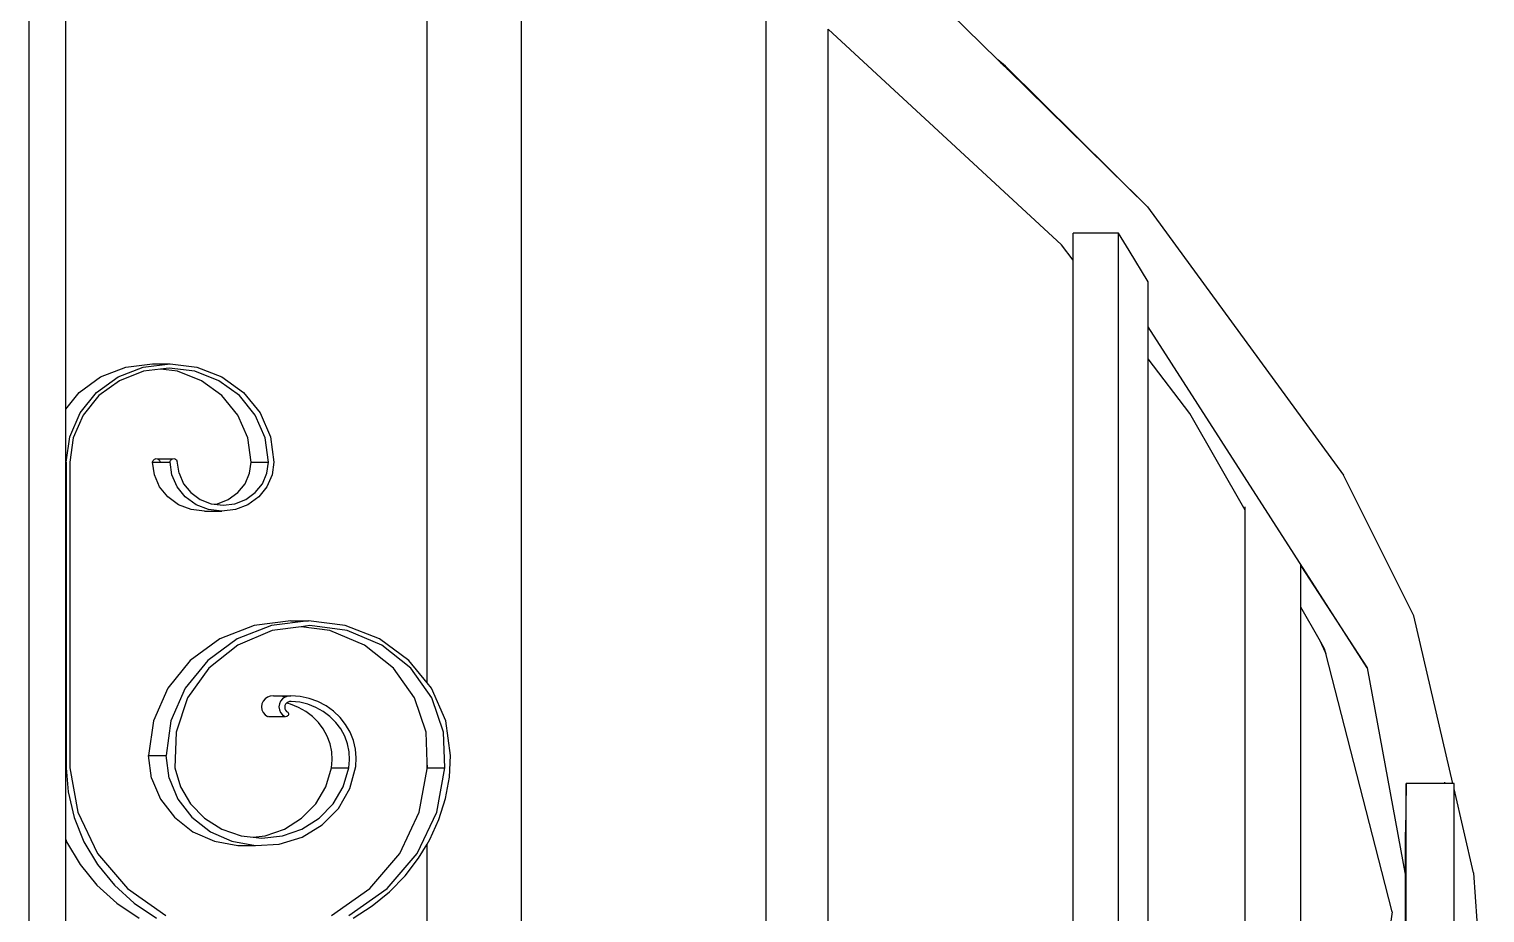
# Model space of a CAD drawing. Header units: millimetres. Extents: x 173236 to 801264, y -94969 to 615039.
# Drawn here: x 499939.3 to 500270.6, y -2410.2 to -2209 of the extents above; entities that cross this region are included whole.
import ezdxf

# ---------------------------------------------------------------- set-up
doc = ezdxf.new("R2010")
doc.units = ezdxf.units.MM
doc.header["$MEASUREMENT"] = 0
doc.layers.add('VOX-A-WALL-PATT', color=233, linetype='Continuous')

# ---------------------------------------------------------------- blocks, each defined once
blk = doc.blocks.new('STAIRCASE')
at = {"layer": 'VOX-A-WALL-PATT'}
for p, q in [((499939.25, -2769.56), (499939.25, -2074.45)), ((499947.58, -2295.52), (499947.58, -2080.8)), ((500029.84, -2357.8), (500029.84, -2133.82)), ((500051.33, -2480.91), (500051.33, -2149.4)), ((500131.72, -2188.48), (500159.7, -2215.98)), ((500107.02, -2413.94), (500107.02, -2195.99)), ((500174.25, -2258.15), (500121.12, -2209.02)), ((500121.12, -2416.44), (500121.12, -2209.02)), ((500161.47, -2217.44), (500159.7, -2215.98)), ((500159.7, -2215.98), (500160.41, -2216.68)), ((500160.41, -2216.68), (500161.47, -2217.44)), ((500160.41, -2216.68), (500160.64, -2216.9)), ((500161.47, -2217.44), (500160.64, -2216.9)), ((500160.64, -2216.9), (500161.97, -2218.2)), ((500161.97, -2218.2), (500161.47, -2217.44)), ((500193.82, -2249.49), (500161.47, -2217.44)), ((500161.97, -2218.2), (500193.82, -2249.49)), ((500193.82, -2249.49), (500238.43, -2310.53)), ((500177.13, -2255.49), (500176.88, -2255.49)), ((500176.88, -2261.6), (500176.88, -2255.49)), ((500179.63, -2255.49), (500177.13, -2255.49)), ((500180.27, -2255.49), (500179.63, -2255.49)), ((500186.2, -2255.49), (500180.27, -2255.49)), ((500187.22, -2255.49), (500186.2, -2255.49)), ((500187.22, -2921.08), (500187.22, -2255.49)), ((500189.61, -2259.41), (500187.22, -2255.49)), ((500176.88, -2261.6), (500174.25, -2258.15)), ((500193.94, -2266.52), (500189.61, -2259.41)), ((500176.88, -2477.25), (500176.88, -2261.6)), ((500193.94, -2276.78), (500193.94, -2266.52)), ((500243.79, -2354.36), (500193.94, -2276.78)), ((500193.94, -2277.79), (500193.94, -2276.78)), ((500193.94, -2279.98), (500193.94, -2277.79)), ((500193.94, -2284.06), (500193.94, -2279.98)), ((499955.53, -2288.19), (499961.23, -2285.96)), ((499959.5, -2288.19), (499965.2, -2285.96)), ((499961.23, -2285.96), (499967.35, -2285.2)), ((499965.2, -2285.96), (499971.32, -2285.2)), ((499967.35, -2285.2), (499971.32, -2285.2)), ((499971.32, -2285.2), (499977.45, -2285.96)), ((499977.45, -2285.96), (499983.15, -2288.19)), ((500203.43, -2296.54), (500193.94, -2284.06)), ((500193.94, -2562.24), (500193.94, -2284.06)), ((499950.63, -2291.75), (499955.53, -2288.19)), ((499954.6, -2291.75), (499959.5, -2288.19)), ((499959.83, -2289.04), (499955.14, -2292.44)), ((499965.28, -2286.9), (499959.83, -2289.04)), ((499969.15, -2286.42), (499965.28, -2286.9)), ((499971.13, -2286.18), (499969.15, -2286.42)), ((499973.02, -2286.9), (499969.15, -2286.42)), ((499976.99, -2286.9), (499971.13, -2286.18)), ((499978.47, -2289.04), (499973.02, -2286.9)), ((499982.44, -2289.04), (499976.99, -2286.9)), ((499983.15, -2292.44), (499978.47, -2289.04)), ((499987.12, -2292.44), (499982.44, -2289.04)), ((499983.15, -2288.19), (499988.05, -2291.75)), ((499947.58, -2295.52), (499950.63, -2291.75)), ((499950.85, -2296.38), (499954.6, -2291.75)), ((499955.14, -2292.44), (499951.55, -2296.87)), ((499986.75, -2296.87), (499983.15, -2292.44)), ((499990.72, -2296.87), (499987.12, -2292.44)), ((499988.05, -2291.75), (499991.8, -2296.38)), ((499947.58, -2307.57), (499947.58, -2295.52)), ((499948.48, -2301.78), (499950.85, -2296.38)), ((499951.55, -2296.87), (499949.29, -2302.03)), ((499989.01, -2302.03), (499986.75, -2296.87)), ((499992.98, -2302.03), (499990.72, -2296.87)), ((499991.8, -2296.38), (499994.17, -2301.78)), ((500216.03, -2318.54), (500203.43, -2296.54)), ((499947.68, -2307.57), (499948.48, -2301.78)), ((499949.29, -2302.03), (499948.52, -2307.57)), ((499989.78, -2307.57), (499989.01, -2302.03)), ((499993.75, -2307.57), (499992.98, -2302.03)), ((499994.17, -2301.78), (499994.97, -2307.57)), ((499947.58, -2307.57), (499947.68, -2307.57)), ((499947.58, -2376.73), (499947.58, -2307.57)), ((499947.68, -2307.57), (499947.68, -2376.73)), ((499948.52, -2307.57), (499948.52, -2377.14)), ((499967.35, -2307.57), (499967.38, -2307.36)), ((499967.76, -2310.47), (499967.35, -2307.57)), ((499967.35, -2307.57), (499969.04, -2307.57)), ((499967.38, -2307.36), (499967.47, -2307.17)), ((499967.47, -2307.17), (499967.6, -2307.01)), ((499967.6, -2307.01), (499967.77, -2306.88)), ((499967.77, -2306.88), (499967.98, -2306.8)), ((499967.98, -2306.8), (499968.2, -2306.77)), ((499968.2, -2306.77), (499968.41, -2306.8)), ((499968.41, -2306.8), (499971.95, -2306.8)), ((499968.62, -2306.88), (499968.79, -2307.01)), ((499968.79, -2307.01), (499968.93, -2307.17)), ((499968.93, -2307.17), (499969.01, -2307.36)), ((499969.01, -2307.36), (499969.04, -2307.57)), ((499969.04, -2307.57), (499971.32, -2307.57)), ((499971.32, -2307.57), (499971.35, -2307.36)), ((499971.73, -2310.47), (499971.32, -2307.57)), ((499971.35, -2307.36), (499971.44, -2307.17)), ((499971.44, -2307.17), (499971.57, -2307.01)), ((499971.57, -2307.01), (499971.75, -2306.88)), ((499971.75, -2306.88), (499971.95, -2306.8)), ((499971.95, -2306.8), (499972.17, -2306.77)), ((499972.17, -2306.77), (499972.39, -2306.8)), ((499972.39, -2306.8), (499972.59, -2306.88)), ((499972.59, -2306.88), (499972.76, -2307.01)), ((499972.76, -2307.01), (499972.9, -2307.17)), ((499972.9, -2307.17), (499972.98, -2307.36)), ((499973.37, -2310.11), (499972.98, -2307.36)), ((499989.42, -2310.11), (499989.78, -2307.57)), ((499989.78, -2307.57), (499993.75, -2307.57)), ((499993.39, -2310.11), (499993.75, -2307.57)), ((499994.97, -2307.57), (499994.57, -2310.47)), ((499968.94, -2313.17), (499967.76, -2310.47)), ((499972.91, -2313.17), (499971.73, -2310.47)), ((499973.37, -2310.11), (499974.4, -2312.48)), ((499974.4, -2312.48), (499976.05, -2314.51)), ((499986.74, -2314.51), (499988.39, -2312.48)), ((499988.39, -2312.48), (499989.42, -2310.11)), ((499990.71, -2314.51), (499992.36, -2312.48)), ((499992.36, -2312.48), (499993.39, -2310.11)), ((499994.57, -2310.47), (499993.39, -2313.17)), ((500254.4, -2342.56), (500238.43, -2310.53)), ((499970.82, -2315.48), (499968.94, -2313.17)), ((499973.26, -2317.26), (499970.82, -2315.48)), ((499974.79, -2315.48), (499972.91, -2313.17)), ((499977.24, -2317.26), (499974.79, -2315.48)), ((499976.05, -2314.51), (499978.2, -2316.07)), ((499984.59, -2316.07), (499986.74, -2314.51)), ((499988.56, -2316.07), (499990.71, -2314.51)), ((499991.51, -2315.48), (499989.06, -2317.26)), ((499993.39, -2313.17), (499991.51, -2315.48)), ((499976.12, -2318.38), (499973.26, -2317.26)), ((499979.18, -2318.76), (499976.12, -2318.38)), ((499980.09, -2318.38), (499977.24, -2317.26)), ((499978.2, -2316.07), (499980.7, -2317.05)), ((499979.18, -2318.76), (499983.15, -2318.76)), ((499983.15, -2318.76), (499980.09, -2318.38)), ((499980.7, -2317.05), (499981.39, -2317.13)), ((499981.39, -2317.13), (499982.09, -2317.05)), ((499981.39, -2317.13), (499983.38, -2317.38)), ((499982.09, -2317.05), (499984.59, -2316.07)), ((499986.21, -2318.38), (499983.15, -2318.76)), ((499983.38, -2317.38), (499986.06, -2317.05)), ((499986.06, -2317.05), (499988.56, -2316.07)), ((499989.06, -2317.26), (499986.21, -2318.38)), ((500216.03, -2318.54), (500216.03, -2317.75)), ((500216.03, -2533.09), (500216.03, -2318.54)), ((500228.67, -2331.14), (500228.67, -2330.83)), ((500228.67, -2331.14), (500243.79, -2354.36)), ((500228.67, -2340.61), (500228.67, -2331.14)), ((500232.84, -2347.89), (500228.67, -2340.61)), ((500228.67, -2510.33), (500228.67, -2340.61)), ((499990.45, -2344.76), (499982.64, -2347.82)), ((499994.42, -2344.76), (499986.61, -2347.82)), ((499998.83, -2343.72), (499990.45, -2344.76)), ((500002.8, -2343.72), (499994.42, -2344.76)), ((500001.15, -2345.02), (499994.6, -2345.9)), ((499998.83, -2343.72), (500002.8, -2343.72)), ((500003.14, -2344.76), (500001.15, -2345.02)), ((500007.7, -2345.9), (500001.15, -2345.02)), ((500011.19, -2344.76), (500002.8, -2343.72)), ((500011.67, -2345.9), (500003.14, -2344.76)), ((500019, -2347.82), (500011.19, -2344.76)), ((500263.27, -2380.71), (500254.4, -2342.56)), ((499982.64, -2347.82), (499975.93, -2352.69)), ((499986.61, -2347.82), (499979.91, -2352.69)), ((499994.6, -2345.9), (499986.73, -2349.22)), ((500015.57, -2349.22), (500007.7, -2345.9)), ((500019.54, -2349.22), (500011.67, -2345.9)), ((500025.7, -2352.69), (500019, -2347.82)), ((500232.84, -2347.89), (500234.35, -2351.13)), ((500234.07, -2350.05), (500232.84, -2347.89)), ((499986.73, -2349.22), (499980.14, -2354.47)), ((500022.16, -2354.47), (500015.57, -2349.22)), ((500026.13, -2354.47), (500019.54, -2349.22)), ((500234.35, -2351.13), (500234.07, -2350.05)), ((500247.14, -2400.74), (500234.35, -2351.13)), ((499975.93, -2352.69), (499970.79, -2359.04)), ((499979.91, -2352.69), (499974.76, -2359.04)), ((499980.14, -2354.47), (499975.33, -2361.23)), ((500026.97, -2361.23), (500022.16, -2354.47)), ((500029.84, -2357.8), (500025.7, -2352.69)), ((500030.94, -2361.23), (500026.13, -2354.47)), ((500243.79, -2354.36), (500252.49, -2401.83)), ((500030.85, -2359.04), (500029.84, -2357.8)), ((499970.79, -2359.04), (499967.55, -2366.43)), ((499974.76, -2359.04), (499971.53, -2366.43)), ((499975.33, -2361.23), (499972.69, -2368.99)), ((499992.51, -2362), (499992.24, -2362.61)), ((499992.94, -2361.47), (499992.51, -2362)), ((499993.5, -2361.07), (499992.94, -2361.47)), ((499994.14, -2360.81), (499993.5, -2361.07)), ((499994.84, -2360.72), (499994.14, -2360.81)), ((499994.84, -2360.72), (499998.81, -2360.72)), ((499996.95, -2360.9), (499994.84, -2360.72)), ((499996.48, -2362), (499996.21, -2362.61)), ((499996.91, -2361.47), (499996.48, -2362)), ((499997.47, -2361.07), (499996.91, -2361.47)), ((499997.55, -2361.03), (499996.95, -2360.9)), ((499997.55, -2361.03), (499997.47, -2361.07)), ((499998.12, -2360.81), (499997.55, -2361.03)), ((499998.18, -2362.19), (499997.87, -2362.39)), ((499998.81, -2360.72), (499998.12, -2360.81)), ((499998.53, -2362.06), (499998.18, -2362.19)), ((499998.9, -2362.03), (499998.53, -2362.06)), ((500000.93, -2360.9), (499998.81, -2360.72)), ((500000.83, -2362.22), (499998.9, -2362.03)), ((500002.72, -2362.68), (500000.83, -2362.22)), ((500002.99, -2361.36), (500000.93, -2360.9)), ((500004.97, -2362.08), (500002.99, -2361.36)), ((500006.82, -2363.06), (500004.97, -2362.08)), ((500029.61, -2368.99), (500026.97, -2361.23)), ((500034.08, -2366.43), (500030.85, -2359.04)), ((500033.58, -2368.99), (500030.94, -2361.23)), ((499992.24, -2362.61), (499992.15, -2363.27)), ((499992.15, -2363.27), (499992.24, -2363.93)), ((499992.24, -2363.93), (499992.51, -2364.55)), ((499992.51, -2364.55), (499992.94, -2365.08)), ((499992.94, -2365.08), (499993.5, -2365.48)), ((499993.66, -2365.5), (499993.5, -2365.48)), ((499993.83, -2365.48), (499993.66, -2365.5)), ((499993.83, -2365.48), (499997.47, -2365.48)), ((499996.21, -2362.61), (499996.12, -2363.27)), ((499996.12, -2363.27), (499996.21, -2363.93)), ((499996.21, -2363.93), (499996.48, -2364.55)), ((499996.48, -2364.55), (499996.91, -2365.08)), ((499996.91, -2365.08), (499997.47, -2365.48)), ((499997.48, -2362.99), (499997.42, -2363.34)), ((499997.42, -2363.34), (499997.46, -2363.7)), ((499997.46, -2363.7), (499997.59, -2364.03)), ((499997.63, -2365.5), (499997.47, -2365.48)), ((499997.64, -2362.67), (499997.48, -2362.99)), ((499997.59, -2364.03), (499997.81, -2364.31)), ((499997.8, -2365.48), (499997.63, -2365.5)), ((499997.82, -2362.45), (499997.64, -2362.67)), ((499997.95, -2365.43), (499997.8, -2365.48)), ((499997.81, -2364.31), (499997.97, -2364.38)), ((499997.87, -2362.39), (499997.82, -2362.45)), ((499998.75, -2362.68), (499997.82, -2362.45)), ((499998.09, -2365.33), (499997.95, -2365.43)), ((499997.97, -2364.38), (499998.1, -2364.47)), ((499998.19, -2365.21), (499998.09, -2365.33)), ((499998.1, -2364.47), (499998.2, -2364.6)), ((499998.26, -2365.06), (499998.19, -2365.21)), ((499998.2, -2364.6), (499998.26, -2364.75)), ((499998.26, -2364.75), (499998.28, -2364.9)), ((499998.28, -2364.9), (499998.26, -2365.06)), ((500000.55, -2363.38), (499998.75, -2362.68)), ((500002.23, -2364.31), (500000.55, -2363.38)), ((500003.75, -2365.45), (500002.23, -2364.31)), ((500004.52, -2363.38), (500002.72, -2362.68)), ((500005.09, -2366.79), (500003.75, -2365.45)), ((500006.2, -2364.31), (500004.52, -2363.38)), ((500007.72, -2365.45), (500006.2, -2364.31)), ((500008.51, -2364.27), (500006.82, -2363.06)), ((500009.06, -2366.79), (500007.72, -2365.45)), ((500010.01, -2365.69), (500008.51, -2364.27)), ((499967.55, -2366.43), (499966.45, -2374.36)), ((499971.53, -2366.43), (499970.42, -2374.36)), ((500006.21, -2368.29), (500005.09, -2366.79)), ((500007.11, -2369.93), (500006.21, -2368.29)), ((500010.18, -2368.29), (500009.06, -2366.79)), ((500011.28, -2367.29), (500010.01, -2365.69)), ((500011.08, -2369.93), (500010.18, -2368.29)), ((500012.31, -2369.04), (500011.28, -2367.29)), ((500035.19, -2374.36), (500034.08, -2366.43)), ((499972.69, -2368.99), (499972.41, -2377.14)), ((500007.75, -2371.66), (500007.11, -2369.93)), ((500008.12, -2373.47), (500007.75, -2371.66)), ((500011.72, -2371.66), (500011.08, -2369.93)), ((500012.1, -2373.47), (500011.72, -2371.66)), ((500013.06, -2370.92), (500012.31, -2369.04)), ((500013.54, -2372.87), (500013.06, -2370.92)), ((500029.84, -2375.84), (500029.61, -2368.99)), ((500033.86, -2377.14), (500033.58, -2368.99)), ((499966.45, -2374.36), (499970.42, -2374.36)), ((499967.13, -2379.46), (499966.45, -2374.36)), ((499971.1, -2379.46), (499970.42, -2374.36)), ((500008.06, -2377.14), (500008.23, -2375.31)), ((500008.23, -2375.31), (500008.12, -2373.47)), ((500012.03, -2377.14), (500012.2, -2375.31)), ((500012.2, -2375.31), (500012.1, -2373.47)), ((500013.72, -2374.87), (500013.54, -2372.87)), ((500013.61, -2376.87), (500013.72, -2374.87)), ((500034.89, -2379.28), (500035.19, -2374.36)), ((499947.58, -2376.73), (499947.68, -2376.73)), ((499947.58, -2377.14), (499947.58, -2376.73)), ((499947.58, -2377.14), (499947.71, -2377.14)), ((499947.58, -2393.49), (499947.58, -2377.14)), ((499947.68, -2376.73), (499947.71, -2377.14)), ((499947.71, -2377.14), (499948.14, -2382.64)), ((499948.52, -2377.14), (499950.35, -2387.26)), ((499972.41, -2377.14), (499973.69, -2381.44)), ((500006.78, -2381.44), (500008.06, -2377.14)), ((500008.06, -2377.14), (500012.03, -2377.14)), ((500010.76, -2381.44), (500012.03, -2377.14)), ((500012.27, -2381.86), (500013.61, -2376.87)), ((500028.06, -2387.26), (500029.84, -2377.39)), ((500029.84, -2377.39), (500029.84, -2375.84)), ((500029.89, -2377.14), (500029.84, -2375.84)), ((500029.84, -2377.39), (500029.89, -2377.14)), ((500029.89, -2377.14), (500033.86, -2377.14)), ((500032.03, -2387.26), (500033.86, -2377.14)), ((499967.13, -2379.46), (499969.14, -2384.24)), ((499971.1, -2379.46), (499973.11, -2384.24)), ((499973.69, -2381.44), (499975.99, -2385.33)), ((500004.48, -2385.33), (500006.78, -2381.44)), ((500008.45, -2385.33), (500010.76, -2381.44)), ((500009.66, -2386.37), (500012.27, -2381.86)), ((500033.99, -2384.15), (500034.89, -2379.28)), ((500252.64, -2380.71), (500252.49, -2391.75)), ((500252.64, -2595.97), (500252.64, -2380.71)), ((500261.53, -2380.71), (500252.64, -2380.71)), ((500261.53, -2380.71), (500261.47, -2380.38)), ((500263.27, -2380.71), (500261.53, -2380.71)), ((500263.56, -2380.71), (500263.27, -2380.71)), ((500263.56, -2381.96), (500263.56, -2380.71)), ((500267.99, -2401.03), (500263.56, -2381.96)), ((500263.56, -2393.77), (500263.56, -2381.96)), ((499948.14, -2382.64), (499949.5, -2388.43)), ((499969.14, -2384.24), (499972.33, -2388.4)), ((499973.11, -2384.24), (499976.31, -2388.4)), ((499975.99, -2385.33), (499979.2, -2388.61)), ((500001.28, -2388.61), (500004.48, -2385.33)), ((500005.25, -2388.61), (500008.45, -2385.33)), ((500032.52, -2388.88), (500033.99, -2384.15)), ((499949.5, -2388.43), (499951.74, -2393.97)), ((499950.35, -2387.26), (499954.81, -2396.63)), ((499972.33, -2388.4), (499976.53, -2391.68)), ((499976.31, -2388.4), (499980.5, -2391.68)), ((499979.2, -2388.61), (499983.12, -2391.09)), ((499997.36, -2391.09), (500001.28, -2388.61)), ((500001.33, -2391.09), (500005.25, -2388.61)), ((500005.94, -2390.13), (500009.66, -2386.37)), ((500023.59, -2396.63), (500028.06, -2387.26)), ((500027.57, -2396.63), (500032.03, -2387.26)), ((499976.53, -2391.68), (499981.45, -2393.87)), ((499980.5, -2391.68), (499985.42, -2393.87)), ((499983.12, -2391.09), (499987.54, -2392.63)), ((499992.94, -2392.63), (499997.36, -2391.09)), ((499996.91, -2392.63), (500001.33, -2391.09)), ((500001.36, -2392.9), (500005.94, -2390.13)), ((500030.48, -2393.43), (500032.52, -2388.88)), ((500252.49, -2401.83), (500252.49, -2391.75)), ((499947.58, -2393.49), (499947.77, -2393.97)), ((499947.58, -2439.69), (499947.58, -2393.49)), ((499947.77, -2393.97), (499950.84, -2399.14)), ((499951.74, -2393.97), (499954.82, -2399.14)), ((499981.45, -2393.87), (499986.79, -2394.82)), ((499985.42, -2393.87), (499990.76, -2394.82)), ((499986.79, -2394.82), (499990.76, -2394.82)), ((499987.54, -2392.63), (499990.24, -2392.93)), ((499990.24, -2392.93), (499992.94, -2392.63)), ((499990.24, -2392.93), (499992.22, -2393.16)), ((499990.76, -2394.82), (499996.19, -2394.49)), ((499992.22, -2393.16), (499996.91, -2392.63)), ((499996.19, -2394.49), (500001.36, -2392.9)), ((500027.9, -2397.72), (500029.84, -2394.48)), ((500029.84, -2394.48), (500030.48, -2393.43)), ((500029.84, -2438.69), (500029.84, -2394.48)), ((500263.56, -2477.82), (500263.56, -2393.77)), ((499954.81, -2396.63), (499961.63, -2404.62)), ((500016.78, -2404.62), (500023.59, -2396.63)), ((500020.75, -2404.62), (500027.57, -2396.63)), ((500024.82, -2401.71), (500027.9, -2397.72)), ((499950.84, -2399.14), (499954.68, -2403.83)), ((499954.82, -2399.14), (499958.65, -2403.83)), ((500021.28, -2405.33), (500024.82, -2401.71)), ((500249.49, -2409.89), (500247.14, -2400.74)), ((500252.49, -2443.57), (500252.49, -2401.83)), ((500267.99, -2401.03), (500270.57, -2438.82)), ((499954.68, -2403.83), (499959.2, -2407.94)), ((499958.65, -2403.83), (499963.17, -2407.94)), ((499961.63, -2404.62), (499970.35, -2410.73)), ((500008.06, -2410.73), (500016.78, -2404.62)), ((500012.03, -2410.73), (500020.75, -2404.62)), ((500017.32, -2408.55), (500021.28, -2405.33)), ((499959.2, -2407.94), (499964.3, -2411.38)), ((499963.17, -2407.94), (499968.27, -2411.38)), ((500013, -2411.32), (500017.32, -2408.55)), ((500249.49, -2409.89), (500248.71, -2415.15))]:
    blk.add_line(p, q, dxfattribs=at)

msp = doc.modelspace()

# ---------------------------------------------------------------- block references
msp.add_blockref('STAIRCASE', (0, 0))

doc.saveas('drawing.dxf')
